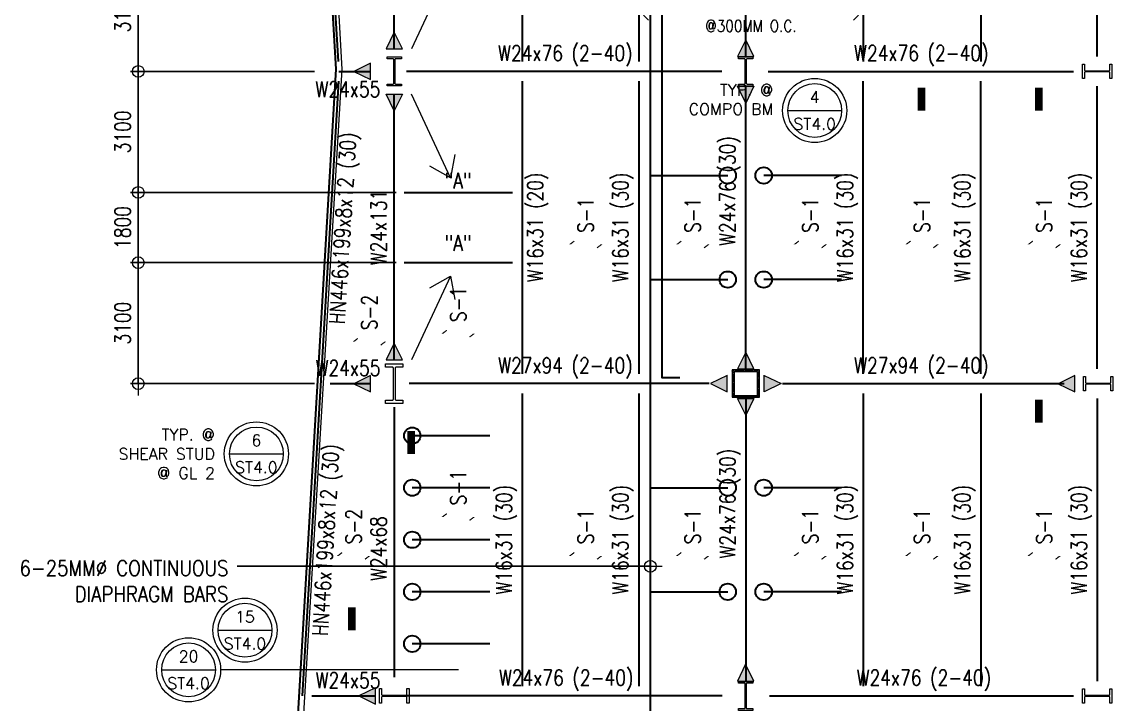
# Model space of a CAD drawing. Header units: millimetres. Extents: x 1120934 to 1315742, y -16030 to 119854.
# Drawn here: x 1145355 to 1173302, y 13263 to 30747 of the extents above; entities that cross this region are included whole.
import ezdxf
from ezdxf.enums import TextEntityAlignment as Align

# ---------------------------------------------------------------- set-up
doc = ezdxf.new("R2010")
doc.units = ezdxf.units.MM
doc.header["$MEASUREMENT"] = 0
doc.layers.get('0').update_dxf_attribs({"lineweight": 0})
for name, color, linetype, lineweight in [('A_ARCHITECTURAL BACKGROUND', 251, 'Continuous', 5), ('HATCH', 8, 'Continuous', 5), ('S-ANNO-DIMS', 252, 'Continuous', 5), ('S-ANNO-MARK', 2, 'Continuous', 9), ('S-ANNO-NPLT', 7, 'Continuous', 9), ('S-Anno-Symb', 143, 'Continuous', 15), ('S-BEAM', 5, 'Continuous', 30), ('S-BEAM-IDEN', 2, 'Continuous', 9), ('S-BRACE', 2, 'Continuous', 9), ('S-COLS', 2, 'Continuous', 20), ('S-CONN', 1, 'Continuous', 9), ('S_COL', 2, 'Continuous', 20), ('S_DRB', 4, 'Continuous', 30), ('S_SLAB EDGE', 2, 'Continuous', 30)]:
    doc.layers.add(name, color=color, linetype=linetype, lineweight=lineweight)
doc.styles.add('1', font='simplex.shx', dxfattribs={"width": 0.85, "height": 300})
doc.styles.add('ARIALNW', font='ARIALN.TTF')
doc.styles.add('ROMANSX', font='ROMANS.shx', dxfattribs={"height": 0.09375})
doc.styles.add('SIMPLEX', font='SIMPLEX.shx', dxfattribs={"width": 0.8, "height": 400})
doc.dimstyles.new('DIM 200', dxfattribs={"dimtxt": 0.36, "dimasz": 0.2, "dimexe": 0.1, "dimexo": 0, "dimgap": 0.08, "dimtad": 1, "dimlfac": 2, "dimrnd": 0.005, "dimzin": 1, "dimdsep": 46, "dimtxsty": 'ARIALNW', "dimcen": 0.09, "dimclrd": 6, "dimclre": 6, "dimclrt": 13, "dimadec": 0, "dimazin": 0, "dimtfac": 1, "dimtofl": 0, "dimtmove": 2, "dimatfit": 3, "dimfxl": 1, "dimtolj": 1, "dimtzin": 0, "dimarcsym": 0})
doc.dimstyles.new('DIM_100', dxfattribs={"dimtxt": 400, "dimasz": 2, "dimexe": 100, "dimexo": 250, "dimgap": 250, "dimtad": 1, "dimdec": 0, "dimrnd": 1, "dimzin": 1, "dimdsep": 46, "dimtxsty": '1', "dimblk1": 'ESCADIM_ARW', "dimblk2": 'ESCADIM_ARW', "dimsah": 1, "dimcen": 50, "dimclrd": 256, "dimclre": 256, "dimclrt": 52, "dimazin": 0, "dimtfac": 1, "dimtdec": 0, "dimtofl": 0, "dimtmove": 0, "dimatfit": 3, "dimldrblk": 'ESCADIM_ARW', "dimfxl": 1, "dimtolj": 1, "dimtzin": 0, "dimarcsym": 0})
doc.dimstyles.new('DIM_200', dxfattribs={"dimtxt": 400, "dimasz": 2, "dimexe": 200, "dimexo": 200, "dimgap": 200, "dimtad": 1, "dimdec": 0, "dimrnd": 1, "dimzin": 1, "dimdsep": 46, "dimtxsty": 'SIMPLEX', "dimblk1": 'ESCADIM_ARW', "dimblk2": 'ESCADIM_ARW', "dimsah": 1, "dimcen": 50, "dimclrd": 251, "dimclre": 251, "dimclrt": 52, "dimazin": 0, "dimtfac": 1, "dimtdec": 0, "dimtofl": 0, "dimtmove": 0, "dimatfit": 3, "dimldrblk": 'ESCADIM_ARW', "dimfxl": 1, "dimtolj": 1, "dimtzin": 0, "dimarcsym": 0})
doc.dimstyles.new('ESCA', dxfattribs={"dimtxt": 300, "dimasz": 1, "dimexe": 100, "dimexo": 100, "dimgap": 100, "dimtad": 1, "dimdec": 0, "dimrnd": 1, "dimdsep": 46, "dimtxsty": '1', "dimblk1": 'ESCADIM_ARW', "dimblk2": 'ESCADIM_ARW', "dimsah": 1, "dimcen": 50, "dimclrd": 256, "dimclre": 256, "dimclrt": 52, "dimadec": 0, "dimazin": 0, "dimtfac": 1, "dimtdec": 0, "dimtofl": 0, "dimtmove": 0, "dimatfit": 3, "dimldrblk": 'ESCADIM_ARW', "dimfxl": 1, "dimtolj": 1, "dimtzin": 0, "dimarcsym": 0})

# ---------------------------------------------------------------- blocks, each defined once
blk = doc.blocks.new('4F COLUMN LAYOUT')
at = {"layer": 'HATCH', "ltscale": 0.05}
h = blk.add_hatch(dxfattribs=at)
h.set_pattern_fill('ANSI31', color=256, scale=250, style=0)
h.set_pattern_definition([(45, (-1164892.262, 2523.98), (-22.0970869, 22.0970869), [])])
h.paths.add_polyline_path([(16700, 23700), (17300, 23700), (17300, 24300), (16700, 24300)], flags=16)
h.paths.add_polyline_path([(16650, 23650), (17350, 23650), (17350, 24350), (16650, 24350)])
at = {"layer": 'S-COLS', "ltscale": 0.5, "elevation": 0}
for points in [[(16650, 23650), (17350, 23650), (17350, 24350), (16650, 24350)], [(16700, 23700), (17300, 23700), (17300, 24300), (16700, 24300)]]:
    blk.add_lwpolyline(points, close=True, dxfattribs=at)
at = {"layer": 'S_COL', "ltscale": 0.05}
for points in [[(8000, 32372), (8182, 32372), (8182, 32323), (8031, 32323, 0.414214), (8013, 32305), (8013, 31695, 0.414214), (8031, 31677), (8182, 31677), (8182, 31628), (7818, 31628), (7818, 31677), (7969, 31677, 0.414214), (7987, 31695), (7987, 32305, 0.414214), (7969, 32323), (7818, 32323), (7818, 32372), (8000, 32372)], [(8000, 24506), (8221, 24506), (8221, 24424), (8052, 24424, 0.414214), (8023, 24395), (8023, 23605, 0.414214), (8052, 23576), (8221, 23576), (8221, 23494), (7779, 23494), (7779, 23576), (7948, 23576, 0.414214), (7977, 23605), (7977, 24395, 0.414214), (7948, 24424), (7779, 24424), (7779, 24506), (8000, 24506)], [(17000, 15628), (16818, 15628), (16818, 15677), (16969, 15677, 0.414214), (16987, 15695), (16987, 16305, 0.414214), (16969, 16323), (16818, 16323), (16818, 16372), (17182, 16372), (17182, 16323), (17031, 16323, 0.414214), (17013, 16305), (17013, 15695, 0.414214), (17031, 15677), (17182, 15677), (17182, 15628), (17000, 15628)], [(7619, 16002), (7619, 16186), (7677, 16186), (7677, 16036, 0.414214), (7695, 16018), (8305, 16018, 0.414214), (8323, 16036), (8323, 16186), (8381, 16186), (8381, 15817), (8323, 15817), (8323, 15967, 0.414214), (8305, 15986), (7695, 15986, 0.414214), (7677, 15967), (7677, 15817), (7619, 15817), (7619, 16002)], [(25624, 16000), (25624, 16183), (25677, 16183), (25677, 16033, 0.414214), (25695, 16015), (26305, 16015, 0.414214), (26323, 16033), (26323, 16183), (26376, 16183), (26376, 15817), (26323, 15817), (26323, 15967, 0.414214), (26305, 15985), (25695, 15985, 0.414214), (25677, 15967), (25677, 15817), (25624, 15817), (25624, 16000)]]:
    blk.add_lwpolyline(points, format="xyb", dxfattribs=at)
at = {"layer": 'S_COL', "ltscale": 0.05, "elevation": 0}
for points in [[(17000, 31624), (16817, 31624), (16817, 31677), (16967, 31677, 0.414214), (16985, 31695), (16985, 32305, 0.414214), (16967, 32323), (16817, 32323), (16817, 32376), (17183, 32376), (17183, 32323), (17033, 32323, 0.414214), (17015, 32305), (17015, 31695, 0.414214), (17033, 31677), (17183, 31677), (17183, 31624), (17000, 31624)], [(25624, 32000), (25624, 32183), (25677, 32183), (25677, 32033, 0.414214), (25695, 32015), (26305, 32015, 0.414214), (26323, 32033), (26323, 32183), (26376, 32183), (26376, 31817), (26323, 31817), (26323, 31967, 0.414214), (26305, 31985), (25695, 31985, 0.414214), (25677, 31967), (25677, 31817), (25624, 31817), (25624, 32000)], [(25649, 24000), (25649, 24183), (25702, 24183), (25702, 24033, 0.414214), (25720, 24015), (26329, 24015, 0.414214), (26348, 24033), (26348, 24183), (26401, 24183), (26401, 23817), (26348, 23817), (26348, 23967, 0.414214), (26329, 23985), (25720, 23985, 0.414214), (25702, 23967), (25702, 23817), (25649, 23817), (25649, 24000)]]:
    blk.add_lwpolyline(points, format="xyb", dxfattribs=at)
blk = doc.blocks.new('Bubble')
at = {"layer": 'S-ANNO-NPLT'}
blk.add_circle((0, 0), 0.2608, dxfattribs=at)
at = {"layer": 'S-Anno-Symb', "color": 0}
blk.add_line((-0.2188, 0), (0.2188, 0), dxfattribs=at)
blk.add_circle((0, 0), 0.2188, dxfattribs=at)
at = {"layer": 'S-Anno-Symb', "style": 'ROMANSX'}
for tag, p in [('1', (0, 0.1094)), ('S1', (0, -0.1094))]:
    blk.add_attdef(tag, text='', height=0.0937, dxfattribs=at).set_placement(p, align=Align.MIDDLE_CENTER)
at = {"layer": 'S-Anno-Symb', "style": 'ROMANSX', "width": 1.018385, "flags": 8}
blk.add_attdef('LONG', text='', height=0.0937, dxfattribs=at).set_placement((-0.1796, -0.1249), (0.1796, -0.1249), align=Align.FIT)
blk = doc.blocks.new('ESCADIM_ARW')
at = {"color": 7}
blk.add_line((-150, 0), (150, 0), dxfattribs=at)
blk.add_circle((0, 0), 75, dxfattribs=at)
blk = doc.blocks.new('4F PLAN2')
at = {"layer": 'A_ARCHITECTURAL BACKGROUND', "ltscale": 10}
for p, q in [((1153562, 29530, 0), (1152574, 46041, 0)), ((1152574, 13012, 0), (1153562, 29530, 0)), ((1152424, 12861, 0), (1153326, 28153, 0))]:
    blk.add_line(p, q, dxfattribs=at)
at = {"layer": 'S_SLAB EDGE', "ltscale": 0.05, "elevation": 0}
blk.add_lwpolyline([(1182591, 3489), (1163301, 3489), (1163301, 4995), (1157809, 4995), (1157809, 6322), (1155755, 6322), (1155755, 8385), (1154428, 8385), (1154428, 12861), (1152424, 12861), (1153407, 29530), (1153407, 29530), (1152424, 46191)], dxfattribs=at)
blk = doc.blocks.new('*D18')
at = {"layer": 'Defpoints', "color": 0, "ltscale": 0.05, "transparency": 16777216}
for p in [(1155142, 26376), (1148336, 24576), (1155142, 24576)]:
    blk.add_point(p, dxfattribs=at)
at = {"layer": 'S-ANNO-DIMS', "color": 251, "lineweight": -2, "ltscale": 0.05, "transparency": 16777216}
for p, q in [((1154942, 26376), (1148136, 26376)), ((1148336, 26374), (1148336, 24578)), ((1154942, 24576), (1148136, 24576))]:
    blk.add_line(p, q, dxfattribs=at)
at = {"layer": 'S-ANNO-DIMS', "color": 251, "lineweight": -2, "ltscale": 0.05, "transparency": 16777216, "xscale": 2, "yscale": 2, "zscale": 2}
for p, rotation in [((1148336, 26376), 90), ((1148336, 24576), 270)]:
    blk.add_blockref('ESCADIM_ARW', p, dxfattribs=dict(at, rotation=rotation))
at = {"layer": 'S-ANNO-DIMS', "color": 52, "ltscale": 0.05, "transparency": 16777216, "insert": (1147936, 25476), "char_height": 400, "attachment_point": 5, "rotation": 90, "style": 'SIMPLEX'}
blk.add_mtext('\\A1;1800', dxfattribs=at)
blk = doc.blocks.new('*D19')
at = {"layer": 'Defpoints', "color": 0, "ltscale": 0.05, "transparency": 16777216}
for p in [(1148336, 24576), (1155142, 24576), (1153046, 21476, 0)]:
    blk.add_point(p, dxfattribs=at)
at = {"layer": 'S-ANNO-DIMS', "color": 251, "lineweight": -2, "ltscale": 0.05, "transparency": 16777216}
for p, q in [((1154942, 24576), (1148136, 24576)), ((1148336, 21478), (1148336, 24574)), ((1152846, 21476), (1148136, 21476))]:
    blk.add_line(p, q, dxfattribs=at)
at = {"layer": 'S-ANNO-DIMS', "color": 251, "lineweight": -2, "ltscale": 0.05, "transparency": 16777216, "xscale": 2, "yscale": 2, "zscale": 2}
for p, rotation in [((1148336, 24576), 90), ((1148336, 21476), 270)]:
    blk.add_blockref('ESCADIM_ARW', p, dxfattribs=dict(at, rotation=rotation))
at = {"layer": 'S-ANNO-DIMS', "color": 52, "ltscale": 0.05, "transparency": 16777216, "insert": (1147936, 23026), "char_height": 400, "attachment_point": 5, "rotation": 90, "style": 'SIMPLEX'}
blk.add_mtext('\\A1;3100', dxfattribs=at)
blk = doc.blocks.new('*D20')
at = {"layer": 'Defpoints', "color": 0, "ltscale": 0.05, "transparency": 16777216}
for p in [(1153046, 29476, 0), (1148336, 26376), (1155142, 26376)]:
    blk.add_point(p, dxfattribs=at)
at = {"layer": 'S-ANNO-DIMS', "color": 251, "lineweight": -2, "ltscale": 0.05, "transparency": 16777216}
for p, q in [((1152846, 29476), (1148136, 29476)), ((1148336, 29474), (1148336, 26378)), ((1154942, 26376), (1148136, 26376))]:
    blk.add_line(p, q, dxfattribs=at)
at = {"layer": 'S-ANNO-DIMS', "color": 251, "lineweight": -2, "ltscale": 0.05, "transparency": 16777216, "xscale": 2, "yscale": 2, "zscale": 2}
for p, rotation in [((1148336, 29476), 90), ((1148336, 26376), 270)]:
    blk.add_blockref('ESCADIM_ARW', p, dxfattribs=dict(at, rotation=rotation))
at = {"layer": 'S-ANNO-DIMS', "color": 52, "ltscale": 0.05, "transparency": 16777216, "insert": (1147936, 27926), "char_height": 400, "attachment_point": 5, "rotation": 90, "style": 'SIMPLEX'}
blk.add_mtext('\\A1;3100', dxfattribs=at)
blk = doc.blocks.new('*D21')
at = {"layer": 'Defpoints', "color": 0, "ltscale": 0.05, "transparency": 16777216}
for p in [(1148336, 32576), (1155142, 32576), (1153046, 29476, 0)]:
    blk.add_point(p, dxfattribs=at)
at = {"layer": 'S-ANNO-DIMS', "color": 251, "lineweight": -2, "ltscale": 0.05, "transparency": 16777216}
for p, q in [((1154942, 32576), (1148136, 32576)), ((1148336, 29478), (1148336, 32574)), ((1152846, 29476), (1148136, 29476))]:
    blk.add_line(p, q, dxfattribs=at)
at = {"layer": 'S-ANNO-DIMS', "color": 251, "lineweight": -2, "ltscale": 0.05, "transparency": 16777216, "xscale": 2, "yscale": 2, "zscale": 2}
for p, rotation in [((1148336, 32576), 90), ((1148336, 29476), 270)]:
    blk.add_blockref('ESCADIM_ARW', p, dxfattribs=dict(at, rotation=rotation))
at = {"layer": 'S-ANNO-DIMS', "color": 52, "ltscale": 0.05, "transparency": 16777216, "insert": (1147936, 31026), "char_height": 400, "attachment_point": 5, "rotation": 90, "style": 'SIMPLEX'}
blk.add_mtext('\\A1;3100', dxfattribs=at)
blk = doc.blocks.new('_Open90')
at = {"color": 0, "linetype": 'ByBlock', "lineweight": -2}
for p, q in [((0, 0), (-1, 0)), ((-0.5, 0.5), (0, 0)), ((0, 0), (-0.5, -0.5))]:
    blk.add_line(p, q, dxfattribs=at)
blk = doc.blocks.new('*D44')
at = {"lineweight": -2, "ltscale": 0.5, "transparency": 16777216}
blk.add_line((14759, 33565, 0), (19508, 33565, 0), dxfattribs=at)
at = {"layer": 'Defpoints', "color": 0, "ltscale": 0.5, "transparency": 16777216}
for p in [(14259, 33565, 0), (20008, 33565, 0), (20008, 33565, 0)]:
    blk.add_point(p, dxfattribs=at)
at = {"lineweight": -2, "ltscale": 0.5, "transparency": 16777216, "xscale": 500, "yscale": 500, "zscale": 500, "rotation": 180}
blk.add_blockref('_Open90', (14259, 33565, 0), dxfattribs=at)
at = {"lineweight": -2, "ltscale": 0.5, "transparency": 16777216, "xscale": 500, "yscale": 500, "zscale": 500}
blk.add_blockref('_Open90', (20008, 33565, 0), dxfattribs=at)
at = {"color": 52, "ltscale": 0.5, "transparency": 16777216, "char_height": 300, "attachment_point": 5, "style": '1'}
for s, insert in [("\\A1;ADD'L. 10MM%%C", (17133, 33994, 0)), ('\\A1;@300MM O.C. ', (17133, 33165, 0))]:
    blk.add_mtext(s, dxfattribs=dict(at, insert=insert))
blk = doc.blocks.new('4F FRAMING LAYOUT2')
at = {"layer": 'S-CONN'}
for points in [[(1154681, 30056), (1154892, 30485), (1155102, 30056)], [(1163681, 29857), (1163892, 30286), (1164102, 29857)], [(1154286, 29266), (1153857, 29477), (1154286, 29687)], [(1163680, 29095), (1163891, 28666), (1164101, 29095)], [(1154681, 28896), (1154892, 28467), (1155102, 28896)], [(1154681, 22082), (1154891, 22511), (1155102, 22082)], [(1163680, 21857), (1163891, 22286), (1164101, 21857)], [(1154286, 21265), (1153857, 21475), (1154286, 21686)], [(1163416, 21267), (1162987, 21478), (1163416, 21688)], [(1164368, 21267), (1164797, 21478), (1164368, 21688)], [(1172321, 21264), (1171892, 21474), (1172321, 21685)], [(1163680, 21095), (1163891, 20666), (1164101, 21095)], [(1163679, 13857), (1163890, 14286), (1164100, 13857)], [(1154411, 13265), (1153982, 13475), (1154411, 13686)]]:
    blk.add_hatch(color=256, dxfattribs=at).paths.add_polyline_path(points)
at = {"layer": 'S-BEAM'}
for p, q in [((1153461, 29729, 0), (1152532, 45476, 0)), ((1166901, 37227, 0), (1166901, 29728, 0)), ((1169909, 37227, 0), (1169909, 29727, 0)), ((1163892, 29857, 0), (1163892, 37155, 0)), ((1172893, 29857, 0), (1172893, 37155, 0)), ((1154893, 30056, 0), (1154892, 36870, 0)), ((1158167, 34101, 0), (1158167, 29729, 0)), ((1161151, 34101, 0), (1161151, 29729, 0)), ((1153476, 29477, 0), (1154286, 29477, 0)), ((1163280, 29477, 0), (1155206, 29477, 0)), ((1164471, 29477, 0), (1172286, 29476, 0)), ((1153461, 29225, 0), (1152532, 13476, 0)), ((1158167, 29229, 0), (1158167, 21726, 0)), ((1161151, 29229, 0), (1161151, 21726, 0)), ((1163891, 21857, 0), (1163891, 29095, 0)), ((1166901, 21726, 0), (1166901, 29228, 0)), ((1169909, 21726, 0), (1169909, 29227, 0)), ((1172892, 21857, 0), (1172892, 29095, 0)), ((1154892, 22082, 0), (1154892, 28896, 0)), ((1155142, 26376, 0), (1157917, 26376, 0)), ((1155142, 24576, 0), (1157917, 24576, 0)), ((1153249, 21476, 0), (1154286, 21476, 0)), ((1162955, 21476, 0), (1155273, 21476, 0)), ((1164830, 21476, 0), (1172049, 21476, 0)), ((1158167, 21226, 0), (1158167, 13726, 0)), ((1161151, 21226, 0), (1161151, 13726, 0)), ((1163891, 21095, 0), (1163891, 13857, 0)), ((1166901, 21226, 0), (1166901, 13726, 0)), ((1169909, 21226, 0), (1169909, 13726, 0)), ((1172892, 21095, 0), (1172892, 13857, 0)), ((1154892, 20870, 0), (1154892, 13957, 0)), ((1152785, 13476, 0), (1154411, 13476, 0)), ((1163286, 13476, 0), (1155177, 13476, 0)), ((1164498, 13476, 0), (1172286, 13475, 0))]:
    blk.add_line(p, q, dxfattribs=at)
at = {"layer": 'S-CONN', "color": 1, "elevation": 0}
for points in [[(1155102, 30056), (1154892, 30485), (1154681, 30056), (1155103, 30056)], [(1164102, 29857), (1163892, 30286), (1163681, 29857), (1164103, 29857)], [(1154286, 29687), (1153857, 29477), (1154286, 29266), (1154286, 29688)], [(1164101, 29095), (1163891, 28666), (1163680, 29095), (1164102, 29095)], [(1155102, 28896), (1154892, 28467), (1154681, 28896), (1155103, 28896)], [(1155102, 22082), (1154891, 22511), (1154681, 22082), (1155103, 22082)], [(1164101, 21857), (1163891, 22286), (1163680, 21857), (1164102, 21857)], [(1154286, 21686), (1153857, 21475), (1154286, 21265), (1154286, 21687)], [(1163416, 21688), (1162987, 21478), (1163416, 21267), (1163416, 21689)], [(1164368, 21688), (1164797, 21478), (1164368, 21267), (1164368, 21689)], [(1172321, 21685), (1171892, 21474), (1172321, 21264), (1172321, 21686)], [(1164101, 21095), (1163891, 20666), (1163680, 21095), (1164102, 21095)], [(1164100, 13857), (1163890, 14286), (1163679, 13857), (1164101, 13857)], [(1154411, 13686), (1153982, 13475), (1154411, 13265), (1154411, 13687)]]:
    blk.add_lwpolyline(points, dxfattribs=at)
at = {"layer": 'S-BRACE', "ltscale": 0.5}
for points in [[(1156336, 32207, 0), (1155334, 30056, 0)], [(1156336, 26745, 0), (1155334, 28896, 0)], [(1156336, 24233, 0), (1155334, 22082, 0)]]:
    blk.add_leader(points, dimstyle='DIM 200', override={"dimasz": 500, "dimtad": 0, "dimclrd": 2, "dimldrblk": 'Open90', "dimfxl": 0.18}, dxfattribs=at)
blk = doc.blocks.new("ADD' L BARS")
at = {"layer": 'S_DRB'}
for p, q in [((10450, 22666.4, 0), (8460.4, 22666.4, 0)), ((10450.1, 21333.2, 0), (8460.5, 21333.2, 0)), ((10450.3, 19999.9, 0), (8460.7, 19999.9, 0)), ((10450.4, 18666.6, 0), (8460.8, 18666.6, 0)), ((10450.6, 17333.3, 0), (8461, 17333.3, 0))]:
    blk.add_line(p, q, dxfattribs=at)
at = {"layer": 'S_DRB', "color": 4, "elevation": 0}
blk.add_lwpolyline([(15310.1, 24150), (14860.1, 24150), (14860.1, 47606.7), (15310.1, 47606.7)], dxfattribs=at)
at = {"layer": 'S_DRB'}
for centre in [(8460.4, 22666.4, 0), (8460.5, 21333.2, 0), (8460.7, 19999.9, 0), (8460.8, 18666.6, 0), (8461, 17333.3, 0)]:
    blk.add_circle(centre, 210.4, dxfattribs=at)
at = {"ltscale": 0.5}
dim = blk.add_linear_dim(base=(20008.5, 33565.1, 0), p1=(14258.5, 33565.1, 0), p2=(20008.5, 33565.1, 0), text="ADD'L. 10MM%%C\\X@300MM O.C. ", dimstyle='DIM_100', override={"dimasz": 500, "dimexo": 100, "dimblk1": 'Open90', "dimblk2": 'Open90', "dimse1": 1, "dimse2": 1}, dxfattribs=at)
dim.commit()
dim.dimension.update_dxf_attribs({"geometry": '*D44', "text_midpoint": (17133.5, 33565.1, 0)})

msp = doc.modelspace()

# ---------------------------------------------------------------- linework, layer by layer
at = {"layer": 'S-ANNO-MARK'}
for points, elevation in [([(1159501.63424, 25128.82825, 29.99952, 29.99952, 0), (1159388.58991, 25041.82712, 0, 0, 0), (1160198.16746, 25041.82712, 29.99952, 29.99952, 0), (1160085.12313, 24954.82598, 0, 0, 0)], 0), ([(1162243.12852, 25128.82825, 29.99952, 29.99952, 0), (1162130.08419, 25041.82712, 0, 0, 0), (1162939.66174, 25041.82712, 29.99952, 29.99952, 0), (1162826.61741, 24954.82598, 0, 0, 0)], 0), ([(1165251.58867, 25128.82825, 29.99952, 29.99952, 0), (1165138.54434, 25041.82712, 0, 0, 0), (1165948.12189, 25041.82712, 29.99952, 29.99952, 0), (1165835.07756, 24954.82598, 0, 0, 0)], 0), ([(1168113.20818, 25128.82825, 29.99952, 29.99952, 0), (1168000.16385, 25041.82712, 0, 0, 0), (1168809.7414, 25041.82712, 29.99952, 29.99952, 0), (1168696.69708, 24954.82598, 0, 0, 0)], -0.00001), ([(1171243.12852, 25128.82825, 29.99952, 29.99952, 0), (1171130.08419, 25041.82712, 0, 0, 0), (1171939.66174, 25041.82712, 29.99952, 29.99952, 0), (1171826.61741, 24954.82598, 0, 0, 0)], 0.00001), ([(1153959.13654, 22634.77638, 29.99952, 29.99952, 0), (1153846.09221, 22547.77525, 0, 0, 0), (1154655.66977, 22547.77525, 29.99952, 29.99952, 0), (1154542.62544, 22460.77412, 0, 0, 0)], 0), ([(1156237.83923, 22844.14623, 29.99952, 29.99952, 0), (1156124.7949, 22757.1451, 0, 0, 0), (1156934.37245, 22757.1451, 29.99952, 29.99952, 0), (1156821.32812, 22670.14397, 0, 0, 0)], -0.00001), ([(1153558.10779, 17149.36375, 29.99952, 29.99952, 0), (1153445.06347, 17062.36262, 0, 0, 0), (1154254.64102, 17062.36262, 29.99952, 29.99952, 0), (1154141.59669, 16975.36149, 0, 0, 0)], 0), ([(1159501.63424, 17149.43097, 29.99952, 29.99952, 0), (1159388.58991, 17062.42984, 0, 0, 0), (1160198.16746, 17062.42984, 29.99952, 29.99952, 0), (1160085.12313, 16975.4287, 0, 0, 0)], 0), ([(1162243.12852, 17149.43097, 29.99952, 29.99952, 0), (1162130.08419, 17062.42984, 0, 0, 0), (1162939.66174, 17062.42984, 29.99952, 29.99952, 0), (1162826.61741, 16975.4287, 0, 0, 0)], 0), ([(1165251.58867, 17149.43097, 29.99952, 29.99952, 0), (1165138.54434, 17062.42984, 0, 0, 0), (1165948.12189, 17062.42984, 29.99952, 29.99952, 0), (1165835.07756, 16975.4287, 0, 0, 0)], 0), ([(1168113.20818, 17149.43097, 29.99952, 29.99952, 0), (1168000.16385, 17062.42984, 0, 0, 0), (1168809.7414, 17062.42984, 29.99952, 29.99952, 0), (1168696.69708, 16975.4287, 0, 0, 0)], -0.00001), ([(1171243.12852, 17149.43097, 29.99952, 29.99952, 0), (1171130.08419, 17062.42984, 0, 0, 0), (1171939.66174, 17062.42984, 29.99952, 29.99952, 0), (1171826.61741, 16975.4287, 0, 0, 0)], 0.00001)]:
    msp.add_lwpolyline(points, format="xyseb", dxfattribs=dict(at, elevation=elevation))
at = {"layer": 'S-ANNO-NPLT'}
for centre in [(1165658.85677, 28473.38, -0.00001), (1151361.53476, 19675.92, -0.00001), (1151069.27408, 15158.51071, 0), (1149625.23473, 14143.12, 0)]:
    msp.add_circle(centre, 821.36597, dxfattribs=at)
at = {"layer": 'S-Anno-Symb', "linetype": 'ByBlock'}
msp.add_line((1156540.23473, 14143.12, 0), (1150446.6007, 14143.12, 0), dxfattribs=at)
for points, elevation in [([(1166480.22274, 28473.38, 0, 0, 0), (1168391.07771, 28473.38, 196.07256, 196.07256, 0), (1168391.07771, 29061.59768, 0, 0, 0)], -0.00001), ([(1173310.53641, 20474.01187, 0, 0, 0), (1171399.68144, 20474.01187, 196.07256, 196.07256, 0), (1171399.68144, 21062.22955, 0, 0, 0)], 0), ([(1152182.90073, 19675.92, 0, 0, 0), (1155326.75664, 19675.92, 196.07256, 196.07256, 0), (1155326.75664, 20264.13768, 0, 0, 0)], -0.00001), ([(1151890.64005, 15158.51071, 0, 0, 0), (1153801.49502, 15158.51071, 196.07256, 196.07256, 0), (1153801.49502, 15746.72839, 0, 0, 0)], 0), ([(1156540.23473, 14143.12, 0, 0, 0), (1156540.23473, 12920.71777, 196.07256, 196.07256, 0), (1155952.01705, 12920.71777, 0, 0, 0)], 0)]:
    msp.add_lwpolyline(points, format="xyseb", dxfattribs=dict(at, elevation=elevation))
msp.add_lwpolyline([(1173312.76221, 28473.38, 0, 0, 0), (1171401.90725, 28473.38, 196.07256, 196.07256, 0), (1171401.90725, 29061.59768, 0, 0, 0)], format="xyseb", dxfattribs=at)
at = {"layer": 'S-COLS', "elevation": 0.00001}
msp.add_lwpolyline([(1156237.83923, 18146.17105, 29.99952, 29.99952, 0), (1156124.7949, 18059.16991, 0, 0, 0), (1156934.37245, 18059.16991, 29.99952, 29.99952, 0), (1156821.32812, 17972.16878, 0, 0, 0)], format="xyseb", dxfattribs=at)
at = {"layer": 'S_DRB'}
for p, q in [((1161442.2624, 26809.35323, -0.00002), (1163431.89539, 26809.35323, -0.00002)), ((1166342.2624, 26809.35323, -0.00002), (1164352.62942, 26809.35323, -0.00002)), ((1161442.2624, 24142.68657, -0.00002), (1163431.89539, 24142.68657, -0.00002)), ((1166342.2624, 24142.68657, -0.00002), (1164352.62942, 24142.68657, -0.00002)), ((1161442.2624, 18809.35323, -0.00001), (1163431.89539, 18809.35323, -0.00001)), ((1166342.2624, 18809.35323, -0.00001), (1164352.62942, 18809.35323, -0.00001)), ((1161442.2624, 16142.68657, -0.00001), (1163431.89539, 16142.68657, -0.00001)), ((1166342.2624, 16142.68657, -0.00001), (1164352.62942, 16142.68657, -0.00001))]:
    msp.add_line(p, q, dxfattribs=at)
at = {"layer": 'S_DRB', "color": 4, "elevation": -0.00001}
msp.add_lwpolyline([(1161900.76812, 5906.9999), (1161450.76812, 5906.9999), (1161450.76812, 53082.92387), (1161900.76812, 53082.92387)], dxfattribs=at)
at = {"layer": 'S_DRB'}
for centre in [(1163431.89539, 26809.35323, -0.00002), (1164352.62942, 26809.35323, -0.00002), (1163431.89539, 24142.68657, -0.00002), (1164352.62942, 24142.68657, -0.00002), (1163431.89539, 18809.35323, -0.00001), (1164352.62942, 18809.35323, -0.00001), (1163431.89539, 16142.68657, -0.00001), (1164352.62942, 16142.68657, -0.00001)]:
    msp.add_circle(centre, 210.36702, dxfattribs=at)

# ---------------------------------------------------------------- block references
at = {"layer": 'A_ARCHITECTURAL BACKGROUND'}
msp.add_blockref('4F PLAN2', (0, 0), dxfattribs=at)
at = {"layer": 'S-ANNO-DIMS'}
msp.add_blockref('4F FRAMING LAYOUT2', (0, 0), dxfattribs=at)
at = {"layer": 'S-Anno-Symb', "xscale": 3149.760000000242, "yscale": 3149.760000000242, "zscale": 3149.760000000242}
for p, values in [((1165658.85677, 28473.38, -0.00001), {'1': '4', 'S1': 'ST4.0'}), ((1151361.53476, 19675.92, -0.00001), {'1': '6', 'S1': 'ST4.0'}), ((1151069.27408, 15158.51071, 0), {'1': '15', 'S1': 'ST4.0'}), ((1149625.23473, 14143.12, 0), {'1': '20', 'S1': 'ST4.0'})]:
    msp.add_blockref('Bubble', p, dxfattribs=at).add_auto_attribs(values)
at = {"layer": 'S-BRACE'}
msp.add_blockref("ADD' L BARS", (1146892.2624, -2523.9801, 0), dxfattribs=at)
at = {"layer": 'S-COLS'}
msp.add_blockref('4F COLUMN LAYOUT', (1146892.2624, -2523.9801, 0), dxfattribs=at)

# ---------------------------------------------------------------- texts
at = {"layer": 'S-ANNO-DIMS', "color": 52, "char_height": 400, "attachment_point": 5, "style": 'SIMPLEX'}
for s, insert in [('\\A1;{\\W0.8;W24x76 (2-40)}', (1159275.29525, 29876.9783, -0.00001)), ('\\A1;{\\W0.8;W24x76 (2-40)}', (1168391.1487, 29877.67873, -0.00002)), ('\\A1;{\\W0.8;W24x55}', (1153706.41818, 29019.44479, 0.00001)), ('\\A1;{\\W0.8;"A"}', (1156529.58368, 26677.64822, 0)), ('\\A1;{\\W0.8;"A"}', (1156529.58368, 25077.64822, 0)), ('\\A1;W27x94 (2-40)', (1159276.40898, 21876.16198, -0.00002)), ('\\A1;W27x94 (2-40)', (1168392.26242, 21876.86241, -0.00002)), ('\\A1;{\\W0.8;W24x55}', (1153709.99775, 21876.0199, 0)), ('\\A1;{\\W0.8;W24x55}', (1153709.99775, 13874.97865, 0.00001)), ('\\A1;{\\W0.8;W24x76 (2-40)}', (1159295.61669, 13875.29905, 0)), ('\\A1;{\\W0.8;W24x76 (2-40)}', (1168456.23994, 13874.755, 0))]:
    msp.add_mtext(s, dxfattribs=dict(at, insert=insert))
for s, insert, rotation in [('\\A1;{\\W0.8;HN446x199x8x12 (30)}', (1153638.07118, 25452.70828, 0.00001), 86.576121781), ('\\A1;{\\W0.8;W24x76 (30)}', (1163491.17249, 26410.72432, -0.00003), 90), ('\\A1;{\\W0.8;W16x31 (30)}', (1160750.76812, 25477.35751, -0.00001), 90), ('\\A1;{\\W0.8;W16x31 (30)}', (1166500.72255, 25476.95755, 0), 90), ('\\A1;{\\W0.8;W16x31 (30)}', (1169509.1827, 25476.74828, 0), 90), ('\\A1;{\\W0.8;W16x31 (30)}', (1172492.2624, 25476.0199, 0), 90), ('\\A1;{\\W0.8;W24x131}', (1154492.2624, 25477.35751, 0), 90), ('\\A1;\\pxqc;{\\W0.8;S-1}', (1159793.37868, 25791.82712, 0), 90), ('\\A1;\\pxqc;{\\W0.8;S-1}', (1162534.87297, 25791.82712, 0), 90), ('\\A1;\\pxqc;{\\W0.8;S-1}', (1165543.33312, 25791.82712, 0), 90), ('\\A1;\\pxqc;{\\W0.8;S-1}', (1168404.95263, 25791.82712, -0.00001), 90), ('\\A1;\\pxqc;{\\W0.8;S-1}', (1171534.87297, 25791.82712, 0.00001), 90), ('\\A1;\\pxqc;{\\W0.8;S-1}', (1156529.58368, 23507.1451, -0.00001), 90), ('\\A1;\\pxqc;S-2', (1154250.88099, 23297.77525, 0), 90), ('\\A1;{\\W0.8;HN446x199x8x12 (30)}', (1153203.85347, 17464.30828, 0.00001), 86.576121781), ('\\A1;{\\W0.8;W24x76 (30)}', (1163492.2624, 18403.28242, -0.00001), 90), ('\\A1;\\pxqc;{\\W0.8;S-1}', (1156529.58368, 18809.16991, 0.00001), 90), ('\\A1;{\\W0.8;W16x31 (30)}', (1157766.90495, 17476.01991, 0), 90), ('\\A1;{\\W0.8;W16x31 (30)}', (1160750.76812, 17476.0199, -0.00001), 90), ('\\A1;{\\W0.8;W16x31 (30)}', (1166500.72255, 17476.0199, -0.00001), 90), ('\\A1;{\\W0.8;W16x31 (30)}', (1169509.1827, 17476.0199, -0.00001), 90), ('\\A1;{\\W0.8;W16x31 (30)}', (1172492.2624, 17476.0199, 0), 90), ('\\A1;\\pxqc;S-2', (1153849.85224, 17812.36262, 0), 90), ('\\A1;\\pxqc;{\\W0.8;S-1}', (1159793.37868, 17812.42984, 0), 90), ('\\A1;\\pxqc;{\\W0.8;S-1}', (1162534.87297, 17812.42984, 0), 90), ('\\A1;\\pxqc;{\\W0.8;S-1}', (1165543.33312, 17812.42984, 0), 90), ('\\A1;\\pxqc;{\\W0.8;S-1}', (1168404.95263, 17812.42984, -0.00001), 90), ('\\A1;\\pxqc;{\\W0.8;S-1}', (1171534.87297, 17812.42984, 0.00001), 90)]:
    msp.add_mtext(s, dxfattribs=dict(at, insert=insert, rotation=rotation))
at = {"layer": 'S-ANNO-DIMS', "color": 52, "insert": (1158566.90495, 25477.56507, 0), "char_height": 400, "width": 10114.6451451, "attachment_point": 5, "rotation": 90, "style": 'SIMPLEX'}
msp.add_mtext('\\A1;{\\W0.8;W16x31 (20)}', dxfattribs=at)
at = {"layer": 'S-Anno-Symb', "char_height": 295.29, "width": 6780.3427625, "attachment_point": 6, "style": 'ROMANSX'}
for s, insert in [('TYP. @ \\PCOMPO BM', (1164597.7108, 28753.77269, -0.00001)), ('TYP. @ \\PSHEAR STUD\\P@ GL 2', (1150300.38878, 19675.92, -0.00001))]:
    msp.add_mtext(s, dxfattribs=dict(at, insert=insert))
at = {"layer": 'S-BEAM-IDEN', "insert": (1150644.31643, 16948.44587, -0.00002), "char_height": 400, "attachment_point": 3, "style": '1'}
msp.add_mtext_dynamic_manual_height_columns('6-25MM∅ CONTINUOUS \\PDIAPHRAGM BARS', width=8791.57845, gutter_width=1, heights=[0], dxfattribs=at)
at = {"layer": 'S-COLS', "color": 52, "insert": (1154492.55128, 17247.48132, 0), "char_height": 400, "attachment_point": 5, "rotation": 90, "style": 'SIMPLEX'}
msp.add_mtext('\\A1;{\\W0.8;W24x68}', dxfattribs=at)

# ---------------------------------------------------------------- dimensions: what is measured, and where the dimension line sits
at = {"layer": 'S-ANNO-DIMS', "ltscale": 0.05}
for base, p1, p2, angle, picture, middle in [((1148335.98416, 32576.0199, 0), (1153045.65255, 29476.0199, 0.00001), (1155142.2624, 32576.0199, 0), 90, '*D21', (1147935.98416, 31026.0199, 0)), ((1148335.98416, 26376.0199, 0), (1153045.65255, 29476.0199, 0.00001), (1155142.2624, 26376.0199, 0), 270, '*D20', (1147935.98416, 27926.0199, 0)), ((1148335.98416, 24576.0199, 0), (1155142.2624, 26376.0199, 0), (1155142.2624, 24576.0199, 0), 270, '*D18', (1147935.98416, 25476.0199, 0)), ((1148335.98416, 24576.0199, 0), (1153045.65255, 21476.0199, 0.00001), (1155142.2624, 24576.0199, 0), 90, '*D19', (1147935.98416, 23026.0199, 0))]:
    dim = msp.add_linear_dim(base=base, p1=p1, p2=p2, angle=angle, dimstyle='DIM_200', dxfattribs=at)
    dim.commit()
    dim.dimension.update_dxf_attribs({"geometry": picture, "text_midpoint": middle})

# ---------------------------------------------------------------- leaders
at = {"layer": 'S-ANNO-DIMS', "color": 4}
msp.add_leader([(1161450.76812, 16795.8306, -0.00001), (1150868.64864, 16795.8306, -0.00001)], dimstyle='ESCA', override={"dimasz": 2, "dimtad": 0, "dimfxl": 0.0625}, dxfattribs=at)

doc.saveas('drawing.dxf')
